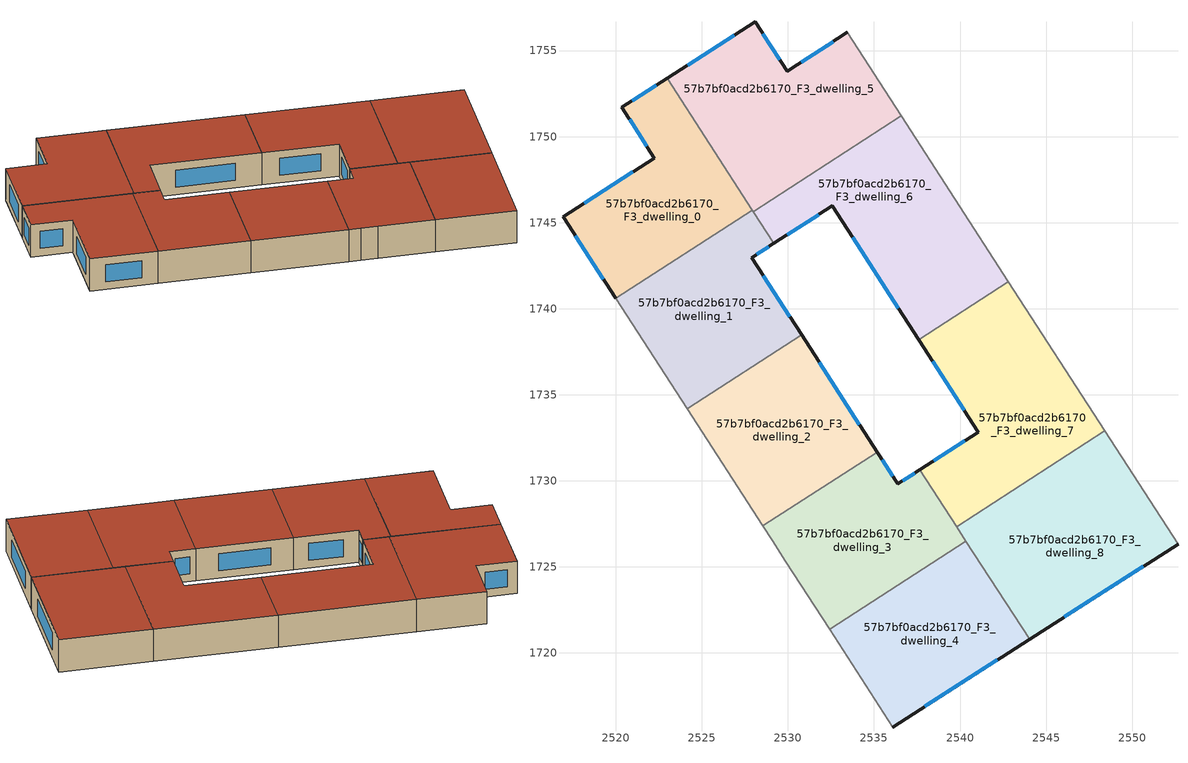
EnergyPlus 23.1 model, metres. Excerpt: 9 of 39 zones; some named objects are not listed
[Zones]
57b7bf0acd2b6170_F3_dwelling_0
 floor to 57b7bf0acd2b6170_F2_dwelling_0 (EU_floor_Construction): 2522.98,1753.38 2527.92,1745.73 2519.99,1740.6 2516.93,1745.34 2522.25,1748.75 2520.35,1751.69 z9
 wall outside (EU_wall_Construction): 2522.98,1753.38 2520.35,1751.69 2522.25,1748.75 2516.93,1745.34 2519.99,1740.6 z9:12
 wall to 57b7bf0acd2b6170_F3_dwelling_1 (EU_wall_Construction): 2519.99,1740.6 2527.92,1745.73 z9:12
 wall to 57b7bf0acd2b6170_F3_dwelling_5 (EU_wall_Construction): 2527.92,1745.73 2522.98,1753.38 z9:12
 window (EU_Window_Construction): 2522.36,1752.98 2520.97,1752.09 / 2517.65,1744.23 2519.27,1741.72 / 2521,1747.95 2518.18,1746.14 / 2520.8,1751 2521.8,1749.44 z9.7:11.3
 roof outside (EU_roof_Construction): 2527.92,1745.73 2522.98,1753.38 2520.35,1751.69 2522.25,1748.75 2516.93,1745.34 2519.99,1740.6 z12
57b7bf0acd2b6170_F3_dwelling_1
 floor to 57b7bf0acd2b6170_F2_dwelling_1 (EU_floor_Construction): 2529.17,1743.79 2527.89,1742.97 2530.79,1738.47 2524.15,1734.18 2519.99,1740.6 2527.92,1745.73 z9
 wall outside (EU_wall_Construction): 2530.79,1738.47 2527.89,1742.97 2529.17,1743.79 z9:12
 wall to 57b7bf0acd2b6170_F3_dwelling_2 (EU_wall_Construction): 2524.15,1734.18 2530.79,1738.47 z9:12
 wall adiabatic (EU_wall_Construction): 2519.99,1740.6 2524.15,1734.18 z9:12
 wall to 57b7bf0acd2b6170_F3_dwelling_6 (EU_wall_Construction): 2529.17,1743.79 2527.98,1745.64 z9:12
 wall to 57b7bf0acd2b6170_F3_dwelling_5 (EU_wall_Construction): 2527.98,1745.64 2527.92,1745.73 z9:12
 window (EU_Window_Construction): 2528.19,1743.16 2528.87,1743.6 / 2530.11,1739.53 2528.57,1741.91 z9.7:11.3
 roof outside (EU_roof_Construction): 2530.79,1738.47 2527.89,1742.97 2529.17,1743.79 2527.92,1745.73 2519.99,1740.6 2524.15,1734.18 z12
57b7bf0acd2b6170_F3_dwelling_2
 floor to 57b7bf0acd2b6170_F2_dwelling_2 (EU_floor_Construction): 2530.79,1738.47 2535.18,1731.68 2528.54,1727.38 2524.15,1734.18 z9
 wall outside (EU_wall_Construction): 2535.18,1731.68 2530.79,1738.47 z9:12
 wall to 57b7bf0acd2b6170_F3_dwelling_3 (EU_wall_Construction): 2528.54,1727.38 2535.18,1731.68 z9:12
 wall adiabatic (EU_wall_Construction): 2524.15,1734.18 2528.54,1727.38 z9:12
 window (EU_Window_Construction): 2534.15,1733.27 2531.82,1736.88 z9.7:11.3
 roof outside (EU_roof_Construction): 2535.18,1731.68 2530.79,1738.47 2524.15,1734.18 2528.54,1727.38 z12
57b7bf0acd2b6170_F3_dwelling_3
 floor to 57b7bf0acd2b6170_F2_dwelling_3 (EU_floor_Construction): 2537.67,1730.65 2540.34,1726.51 2532.42,1721.38 2529.87,1725.32 2529.08,1726.55 2528.54,1727.38 2535.18,1731.68 2536.38,1729.82 z9
 wall outside (EU_wall_Construction): 2537.67,1730.65 2536.38,1729.82 2535.18,1731.68 z9:12
 wall to 57b7bf0acd2b6170_F3_dwelling_4 (EU_wall_Construction): 2532.42,1721.38 2540.34,1726.51 z9:12
 wall adiabatic (EU_wall_Construction): 2528.54,1727.38 2529.08,1726.55 2529.87,1725.32 2532.42,1721.38 z9:12
 wall to 57b7bf0acd2b6170_F3_dwelling_7 (EU_wall_Construction): 2539.8,1727.34 2537.67,1730.65 z9:12
 wall to 57b7bf0acd2b6170_F3_dwelling_8 (EU_wall_Construction): 2540.34,1726.51 2539.8,1727.34 z9:12
 window (EU_Window_Construction): 2537.36,1730.46 2536.68,1730.02 / 2536.1,1730.26 2535.47,1731.24 z9.7:11.3
 roof outside (EU_roof_Construction): 2540.34,1726.51 2537.67,1730.65 2536.38,1729.82 2535.18,1731.68 2528.54,1727.38 2529.08,1726.55 2529.87,1725.32 2532.42,1721.38 z12
57b7bf0acd2b6170_F3_dwelling_4
 floor to 57b7bf0acd2b6170_F2_dwelling_4 (EU_floor_Construction): 2540.34,1726.51 2544.03,1720.79 2536.09,1715.7 2532.42,1721.38 z9
 wall outside (EU_wall_Construction): 2536.09,1715.7 2544.03,1720.79 z9:12
 wall adiabatic (EU_wall_Construction): 2532.42,1721.38 2536.09,1715.7 z9:12
 wall to 57b7bf0acd2b6170_F3_dwelling_8 (EU_wall_Construction): 2544.03,1720.79 2540.34,1726.51 z9:12
 window (EU_Window_Construction): 2537.96,1716.89 2542.17,1719.6 z9.7:11.3
 roof outside (EU_roof_Construction): 2544.03,1720.79 2540.34,1726.51 2532.42,1721.38 2536.09,1715.7 z12
57b7bf0acd2b6170_F3_dwelling_5
 floor to 57b7bf0acd2b6170_F2_dwelling_5 (EU_floor_Construction): 2533.46,1756.05 2535.74,1752.51 2527.13,1746.95 2522.98,1753.38 2528.09,1756.66 2529.95,1753.79 z9
 floor to 57b7bf0acd2b6170_F2_dwelling_6 (EU_floor_Construction): 2535.74,1752.51 2536.59,1751.2 2527.98,1745.64 2527.13,1746.95 z9
 wall outside (EU_wall_Construction): 2533.46,1756.05 2529.95,1753.79 2528.09,1756.66 2522.98,1753.38 z9:12
 wall to 57b7bf0acd2b6170_F3_dwelling_6 (EU_wall_Construction): 2527.98,1745.64 2536.59,1751.2 z9:12
 wall adiabatic (EU_wall_Construction): 2536.59,1751.2 2533.46,1756.05 z9:12
 window (EU_Window_Construction): 2526.89,1755.89 2524.18,1754.15 / 2529.51,1754.46 2528.53,1755.99 / 2532.63,1755.52 2530.77,1754.32 z9.7:11.3
 roof outside (EU_roof_Construction): 2536.59,1751.2 2533.46,1756.05 2529.95,1753.79 2528.09,1756.66 2522.98,1753.38 2527.98,1745.64 z12
57b7bf0acd2b6170_F3_dwelling_6
 floor to 57b7bf0acd2b6170_F2_dwelling_6 (EU_floor_Construction): 2536.59,1751.2 2540.01,1745.91 2534.79,1742.54 2532.58,1745.97 2529.17,1743.79 2527.98,1745.64 z9
 floor to 57b7bf0acd2b6170_F2_dwelling_7 (EU_floor_Construction): 2540.01,1745.91 2542.81,1741.58 2537.59,1738.21 2534.79,1742.54 z9
 wall outside (EU_wall_Construction): 2529.17,1743.79 2532.58,1745.97 2537.59,1738.21 z9:12
 wall adiabatic (EU_wall_Construction): 2542.81,1741.58 2536.59,1751.2 z9:12
 wall to 57b7bf0acd2b6170_F3_dwelling_7 (EU_wall_Construction): 2537.59,1738.21 2542.81,1741.58 z9:12
 window (EU_Window_Construction): 2529.97,1744.3 2531.78,1745.46 / 2533.75,1744.15 2536.41,1740.03 z9.7:11.3
 roof outside (EU_roof_Construction): 2542.81,1741.58 2536.59,1751.2 2527.98,1745.64 2529.17,1743.79 2532.58,1745.97 2537.59,1738.21 z12
57b7bf0acd2b6170_F3_dwelling_7
 floor to 57b7bf0acd2b6170_F2_dwelling_7 (EU_floor_Construction): 2542.81,1741.58 2545.61,1737.25 2540.39,1733.88 2537.59,1738.21 z9
 floor to 57b7bf0acd2b6170_F2_dwelling_8 (EU_floor_Construction): 2545.61,1737.25 2548.41,1732.9 2539.81,1727.34 2537.67,1730.65 2541.07,1732.83 2540.39,1733.88 z9
 wall outside (EU_wall_Construction): 2537.59,1738.21 2541.07,1732.83 2537.67,1730.65 z9:12
 wall adiabatic (EU_wall_Construction): 2548.41,1732.9 2542.81,1741.58 z9:12
 wall to 57b7bf0acd2b6170_F3_dwelling_8 (EU_wall_Construction): 2539.8,1727.34 2548.41,1732.9 z9:12
 window (EU_Window_Construction): 2540.27,1732.32 2538.46,1731.16 / 2538.41,1736.95 2540.25,1734.1 z9.7:11.3
 roof outside (EU_roof_Construction): 2548.41,1732.9 2542.81,1741.58 2537.59,1738.21 2541.07,1732.83 2537.67,1730.65 2539.8,1727.34 z12
57b7bf0acd2b6170_F3_dwelling_8
 floor to 57b7bf0acd2b6170_F2_dwelling_8 (EU_floor_Construction): 2548.41,1732.9 2549.26,1731.59 2540.65,1726.03 2539.81,1727.34 z9
 floor to 57b7bf0acd2b6170_F2_dwelling_9 (EU_floor_Construction): 2549.26,1731.59 2552.66,1726.33 2544.03,1720.79 2540.65,1726.03 z9
 wall outside (EU_wall_Construction): 2544.03,1720.79 2552.66,1726.33 z9:12
 wall adiabatic (EU_wall_Construction): 2552.66,1726.33 2548.41,1732.9 z9:12
 window (EU_Window_Construction): 2546.06,1722.09 2550.64,1725.03 z9.7:11.3
 roof outside (EU_roof_Construction): 2552.66,1726.33 2548.41,1732.9 2539.8,1727.34 2544.03,1720.79 z12
[Building]
EU S2 Campaign: North Axis=0; Terrain=City; Solar Distribution=FullExterior
[Site:Location]
Budapest.Ferenc.Liszt.Intl.AP: Latitude=47.437; Longitude=19.256; Time Zone=1; Elevation=185
[SizingPeriod:WeatherFileDays]
AnnualSizingPeriod: Begin Month=1; Begin Day of Month=1; End Month=12; End Day of Month=31; Day of Week for Start Day=Monday; Use Weather File Daylight Saving Period=No; Use Weather File Rain and Snow Indicators=No
[MATERIAL]
EU_InternalMass_Material: Roughness=MediumRough; Thickness=0.1; Conductivity=1; Density=1800; Specific Heat=900; Thermal Absorptance=0.9; Solar Absorptance=0.7; Visible Absorptance=0.7
[MATERIAL:NOMASS] Roughness=MediumRough; Thermal Absorptance=0.9; Solar Absorptance=0.7; Visible Absorptance=0.7
Name | Thermal Resistance
EU_wall_NoMass | 0.832559
EU_roof_NoMass | 1.39638
EU_floor_NoMass | 0.872794
[WINDOWMATERIAL:SIMPLEGLAZINGSYSTEM]
EU_Window_SimpleGlazing: UFactor=2.79869; Solar Heat Gain Coefficient=0.75; Visible Transmittance=0.75
[CONSTRUCTION]
EU_wall_Construction: EU_wall_NoMass
EU_roof_Construction: EU_roof_NoMass
EU_floor_Construction: EU_floor_NoMass
EU_Window_Construction: EU_Window_SimpleGlazing
EU_InternalMass_Construction: EU_InternalMass_Material
[ZONE] Type=1; Multiplier=1; Ceiling Height=autocalculate; Floor Area=autocalculate; Part of Total Floor Area=Yes
Name | Volume
57b7bf0acd2b6170_F3_dwelling_0; 57b7bf0acd2b6170_F3_dwelling_3 | 192.117
57b7bf0acd2b6170_F3_dwelling_1 | 192.144
57b7bf0acd2b6170_F3_dwelling_2 | 192.125
57b7bf0acd2b6170_F3_dwelling_4 | 192.128
57b7bf0acd2b6170_F3_dwelling_5 | 240.154
57b7bf0acd2b6170_F3_dwelling_6 | 240.166
57b7bf0acd2b6170_F3_dwelling_7 | 240.165
57b7bf0acd2b6170_F3_dwelling_8 | 240.151
[INTERNALMASS] Construction=EU_InternalMass_Construction
Name | Zone or ZoneList | Surface Area
57b7bf0acd2b6170_F3_dwelling_0_EU_InternalMass | 57b7bf0acd2b6170_F3_dwelling_0 | 64.0389
57b7bf0acd2b6170_F3_dwelling_1_EU_InternalMass | 57b7bf0acd2b6170_F3_dwelling_1 | 64.0481
57b7bf0acd2b6170_F3_dwelling_2_EU_InternalMass | 57b7bf0acd2b6170_F3_dwelling_2 | 64.0417
57b7bf0acd2b6170_F3_dwelling_3_EU_InternalMass | 57b7bf0acd2b6170_F3_dwelling_3 | 64.0388
57b7bf0acd2b6170_F3_dwelling_4_EU_InternalMass | 57b7bf0acd2b6170_F3_dwelling_4 | 64.0428
57b7bf0acd2b6170_F3_dwelling_5_EU_InternalMass | 57b7bf0acd2b6170_F3_dwelling_5 | 80.0514
57b7bf0acd2b6170_F3_dwelling_6_EU_InternalMass | 57b7bf0acd2b6170_F3_dwelling_6 | 80.055
57b7bf0acd2b6170_F3_dwelling_7_EU_InternalMass | 57b7bf0acd2b6170_F3_dwelling_7 | 80.055
57b7bf0acd2b6170_F3_dwelling_8_EU_InternalMass | 57b7bf0acd2b6170_F3_dwelling_8 | 80.0502
[OTHEREQUIPMENT] Fuel Type=Electricity; Design Level Calculation Method=Watts/Area; Power per Zone Floor Area=1; Fraction Latent=0; Fraction Radiant=0; Fraction Lost=0; Carbon Dioxide Generation Rate=0; EndUse Subcategory=EU_Step8_InternalGains
Name | Zone or ZoneList or Space or SpaceList | Schedule
EU_Step8_InternalGain_57b7bf0acd2b6170_F3_dwelling_0_f000 | 57b7bf0acd2b6170_F3_dwelling_0 | EU_Step8_GainSchedule_57b7bf0acd2b6170_F3_dwelling_0_f000
EU_Step8_InternalGain_57b7bf0acd2b6170_F3_dwelling_1_f000 | 57b7bf0acd2b6170_F3_dwelling_1 | EU_Step8_GainSchedule_57b7bf0acd2b6170_F3_dwelling_1_f000
EU_Step8_InternalGain_57b7bf0acd2b6170_F3_dwelling_2_f000 | 57b7bf0acd2b6170_F3_dwelling_2 | EU_Step8_GainSchedule_57b7bf0acd2b6170_F3_dwelling_2_f000
EU_Step8_InternalGain_57b7bf0acd2b6170_F3_dwelling_3_f000 | 57b7bf0acd2b6170_F3_dwelling_3 | EU_Step8_GainSchedule_57b7bf0acd2b6170_F3_dwelling_3_f000
EU_Step8_InternalGain_57b7bf0acd2b6170_F3_dwelling_4_f000 | 57b7bf0acd2b6170_F3_dwelling_4 | EU_Step8_GainSchedule_57b7bf0acd2b6170_F3_dwelling_4_f000
EU_Step8_InternalGain_57b7bf0acd2b6170_F3_dwelling_5_f000 | 57b7bf0acd2b6170_F3_dwelling_5 | EU_Step8_GainSchedule_57b7bf0acd2b6170_F3_dwelling_5_f000
EU_Step8_InternalGain_57b7bf0acd2b6170_F3_dwelling_6_f000 | 57b7bf0acd2b6170_F3_dwelling_6 | EU_Step8_GainSchedule_57b7bf0acd2b6170_F3_dwelling_6_f000
EU_Step8_InternalGain_57b7bf0acd2b6170_F3_dwelling_7_f000 | 57b7bf0acd2b6170_F3_dwelling_7 | EU_Step8_GainSchedule_57b7bf0acd2b6170_F3_dwelling_7_f000
EU_Step8_InternalGain_57b7bf0acd2b6170_F3_dwelling_8_f000 | 57b7bf0acd2b6170_F3_dwelling_8 | EU_Step8_GainSchedule_57b7bf0acd2b6170_F3_dwelling_8_f000
[ZONEVENTILATION:DESIGNFLOWRATE] Schedule=EU_AlwaysOn; Design Flow Rate Calculation Method=AirChanges/Hour; Air Changes per Hour=0.475469; Ventilation Type=Natural; Fan Pressure Rise=0; Fan Total Efficiency=1; Constant Term Coefficient=1; Temperature Term Coefficient=0; Velocity Term Coefficient=0; Velocity Squared Term Coefficient=0; Minimum Indoor Temperature=-100; Maximum Indoor Temperature=100; Delta Temperature=-100; Minimum Outdoor Temperature=-100; Maximum Outdoor Temperature=100; Maximum Wind Speed=40
Name | Zone or ZoneList or Space or SpaceList
EU_ConstantAir_57b7bf0acd2b6170_F3_dwelling_0 | 57b7bf0acd2b6170_F3_dwelling_0
EU_ConstantAir_57b7bf0acd2b6170_F3_dwelling_1 | 57b7bf0acd2b6170_F3_dwelling_1
EU_ConstantAir_57b7bf0acd2b6170_F3_dwelling_2 | 57b7bf0acd2b6170_F3_dwelling_2
EU_ConstantAir_57b7bf0acd2b6170_F3_dwelling_3 | 57b7bf0acd2b6170_F3_dwelling_3
EU_ConstantAir_57b7bf0acd2b6170_F3_dwelling_4 | 57b7bf0acd2b6170_F3_dwelling_4
EU_ConstantAir_57b7bf0acd2b6170_F3_dwelling_5 | 57b7bf0acd2b6170_F3_dwelling_5
EU_ConstantAir_57b7bf0acd2b6170_F3_dwelling_6 | 57b7bf0acd2b6170_F3_dwelling_6
EU_ConstantAir_57b7bf0acd2b6170_F3_dwelling_7 | 57b7bf0acd2b6170_F3_dwelling_7
EU_ConstantAir_57b7bf0acd2b6170_F3_dwelling_8 | 57b7bf0acd2b6170_F3_dwelling_8
[HVACTEMPLATE:THERMOSTAT] Constant Heating Setpoint=20; Constant Cooling Setpoint=50
EU_HeatOnly_57b7bf0acd2b6170_F3_dwelling_5; EU_HeatOnly_57b7bf0acd2b6170_F3_dwelling_6; EU_HeatOnly_57b7bf0acd2b6170_F3_dwelling_7; EU_HeatOnly_57b7bf0acd2b6170_F3_dwelling_8
[HVACTEMPLATE:ZONE:IDEALLOADSAIRSYSTEM] System Availability Schedule=EU_AlwaysOn; Maximum Heating Supply Air Temperature=50; Minimum Cooling Supply Air Temperature=13; Maximum Heating Supply Air Humidity Ratio=0.0156; Minimum Cooling Supply Air Humidity Ratio=0.0077; Heating Limit=NoLimit; Cooling Limit=NoLimit; Heating Availability Schedule=EU_AlwaysOn; Cooling Availability Schedule=EU_CoolingOff; Dehumidification Control Type=ConstantSensibleHeatRatio; Cooling Sensible Heat Ratio=0.7; Dehumidification Setpoint=60; Humidification Control Type=None; Humidification Setpoint=30; Outdoor Air Method=None; Outdoor Air Flow Rate per Person=0.00944; Outdoor Air Flow Rate per Zone Floor Area=0; Outdoor Air Flow Rate per Zone=0; Demand Controlled Ventilation Type=None; Outdoor Air Economizer Type=NoEconomizer; Heat Recovery Type=None; Sensible Heat Recovery Effectiveness=0.7; Latent Heat Recovery Effectiveness=0.65
Name | Template Thermostat
57b7bf0acd2b6170_F3_dwelling_0 | EU_HeatOnly_57b7bf0acd2b6170_F3_dwelling_0
57b7bf0acd2b6170_F3_dwelling_1 | EU_HeatOnly_57b7bf0acd2b6170_F3_dwelling_1
57b7bf0acd2b6170_F3_dwelling_2 | EU_HeatOnly_57b7bf0acd2b6170_F3_dwelling_2
57b7bf0acd2b6170_F3_dwelling_3 | EU_HeatOnly_57b7bf0acd2b6170_F3_dwelling_3
57b7bf0acd2b6170_F3_dwelling_4 | EU_HeatOnly_57b7bf0acd2b6170_F3_dwelling_4
57b7bf0acd2b6170_F3_dwelling_5 | EU_HeatOnly_57b7bf0acd2b6170_F3_dwelling_5
57b7bf0acd2b6170_F3_dwelling_6 | EU_HeatOnly_57b7bf0acd2b6170_F3_dwelling_6
57b7bf0acd2b6170_F3_dwelling_7 | EU_HeatOnly_57b7bf0acd2b6170_F3_dwelling_7
57b7bf0acd2b6170_F3_dwelling_8 | EU_HeatOnly_57b7bf0acd2b6170_F3_dwelling_8
[SIZING:ZONE] Zone Cooling Design Supply Air Temperature Input Method=SupplyAirTemperature; Zone Cooling Design Supply Air Temperature=13; Zone Heating Design Supply Air Temperature Input Method=SupplyAirTemperature; Zone Heating Design Supply Air Temperature=50; Zone Cooling Design Supply Air Humidity Ratio=0.008; Zone Heating Design Supply Air Humidity Ratio=0.008; Cooling Design Air Flow Method=DesignDay; Cooling Design Air Flow Rate=0; Cooling Minimum Air Flow per Zone Floor Area=0.000762; Cooling Minimum Air Flow=0; Cooling Minimum Air Flow Fraction=0.2; Heating Design Air Flow Method=DesignDay; Heating Design Air Flow Rate=0; Heating Maximum Air Flow per Zone Floor Area=0.002032; Heating Maximum Air Flow=0.141576; Heating Maximum Air Flow Fraction=0.3; Account for Dedicated Outdoor Air System=No; Dedicated Outdoor Air System Control Strategy=NeutralSupplyAir; Dedicated Outdoor Air Low Setpoint Temperature for Design=autosize; Dedicated Outdoor Air High Setpoint Temperature for Design=autosize; Zone Load Sizing Method=Sensible Load Only No Latent Load; Zone Latent Cooling Design Supply Air Humidity Ratio Input Method=HumidityRatioDifference; Zone Cooling Design Supply Air Humidity Ratio Difference=0.005; Zone Latent Heating Design Supply Air Humidity Ratio Input Method=HumidityRatioDifference; Zone Humidification Design Supply Air Humidity Ratio Difference=0.005
57b7bf0acd2b6170_F3_dwelling_0; 57b7bf0acd2b6170_F3_dwelling_1; 57b7bf0acd2b6170_F3_dwelling_2; 57b7bf0acd2b6170_F3_dwelling_3; 57b7bf0acd2b6170_F3_dwelling_4; 57b7bf0acd2b6170_F3_dwelling_5; 57b7bf0acd2b6170_F3_dwelling_6; 57b7bf0acd2b6170_F3_dwelling_7; 57b7bf0acd2b6170_F3_dwelling_8
[SCHEDULE:CONSTANT]
Name | Hourly Value
EU_AlwaysOn | 1
EU_CoolingOff | 0
[SCHEDULE:FILE] Column Number=1; Rows to Skip at Top=0; Number of Hours of Data=8760; Column Separator=Comma; Interpolate to Timestep=No; Minutes per Item=60; Adjust Schedule for Daylight Savings=Yes
Name | File
EU_Step8_GainSchedule_57b7bf0acd2b6170_F3_dwelling_0_f000 | ../../schedules/57b7bf0acd2b6170/57b7bf0acd2b6170_F3_dwelling_0_f000_gain.csv
EU_Step8_GainSchedule_57b7bf0acd2b6170_F3_dwelling_1_f000 | ../../schedules/57b7bf0acd2b6170/57b7bf0acd2b6170_F3_dwelling_1_f000_gain.csv
EU_Step8_GainSchedule_57b7bf0acd2b6170_F3_dwelling_2_f000 | ../../schedules/57b7bf0acd2b6170/57b7bf0acd2b6170_F3_dwelling_2_f000_gain.csv
EU_Step8_GainSchedule_57b7bf0acd2b6170_F3_dwelling_3_f000 | ../../schedules/57b7bf0acd2b6170/57b7bf0acd2b6170_F3_dwelling_3_f000_gain.csv
EU_Step8_GainSchedule_57b7bf0acd2b6170_F3_dwelling_4_f000 | ../../schedules/57b7bf0acd2b6170/57b7bf0acd2b6170_F3_dwelling_4_f000_gain.csv
EU_Step8_GainSchedule_57b7bf0acd2b6170_F3_dwelling_5_f000 | ../../schedules/57b7bf0acd2b6170/57b7bf0acd2b6170_F3_dwelling_5_f000_gain.csv
EU_Step8_GainSchedule_57b7bf0acd2b6170_F3_dwelling_6_f000 | ../../schedules/57b7bf0acd2b6170/57b7bf0acd2b6170_F3_dwelling_6_f000_gain.csv
EU_Step8_GainSchedule_57b7bf0acd2b6170_F3_dwelling_7_f000 | ../../schedules/57b7bf0acd2b6170/57b7bf0acd2b6170_F3_dwelling_7_f000_gain.csv
EU_Step8_GainSchedule_57b7bf0acd2b6170_F3_dwelling_8_f000 | ../../schedules/57b7bf0acd2b6170/57b7bf0acd2b6170_F3_dwelling_8_f000_gain.csv
